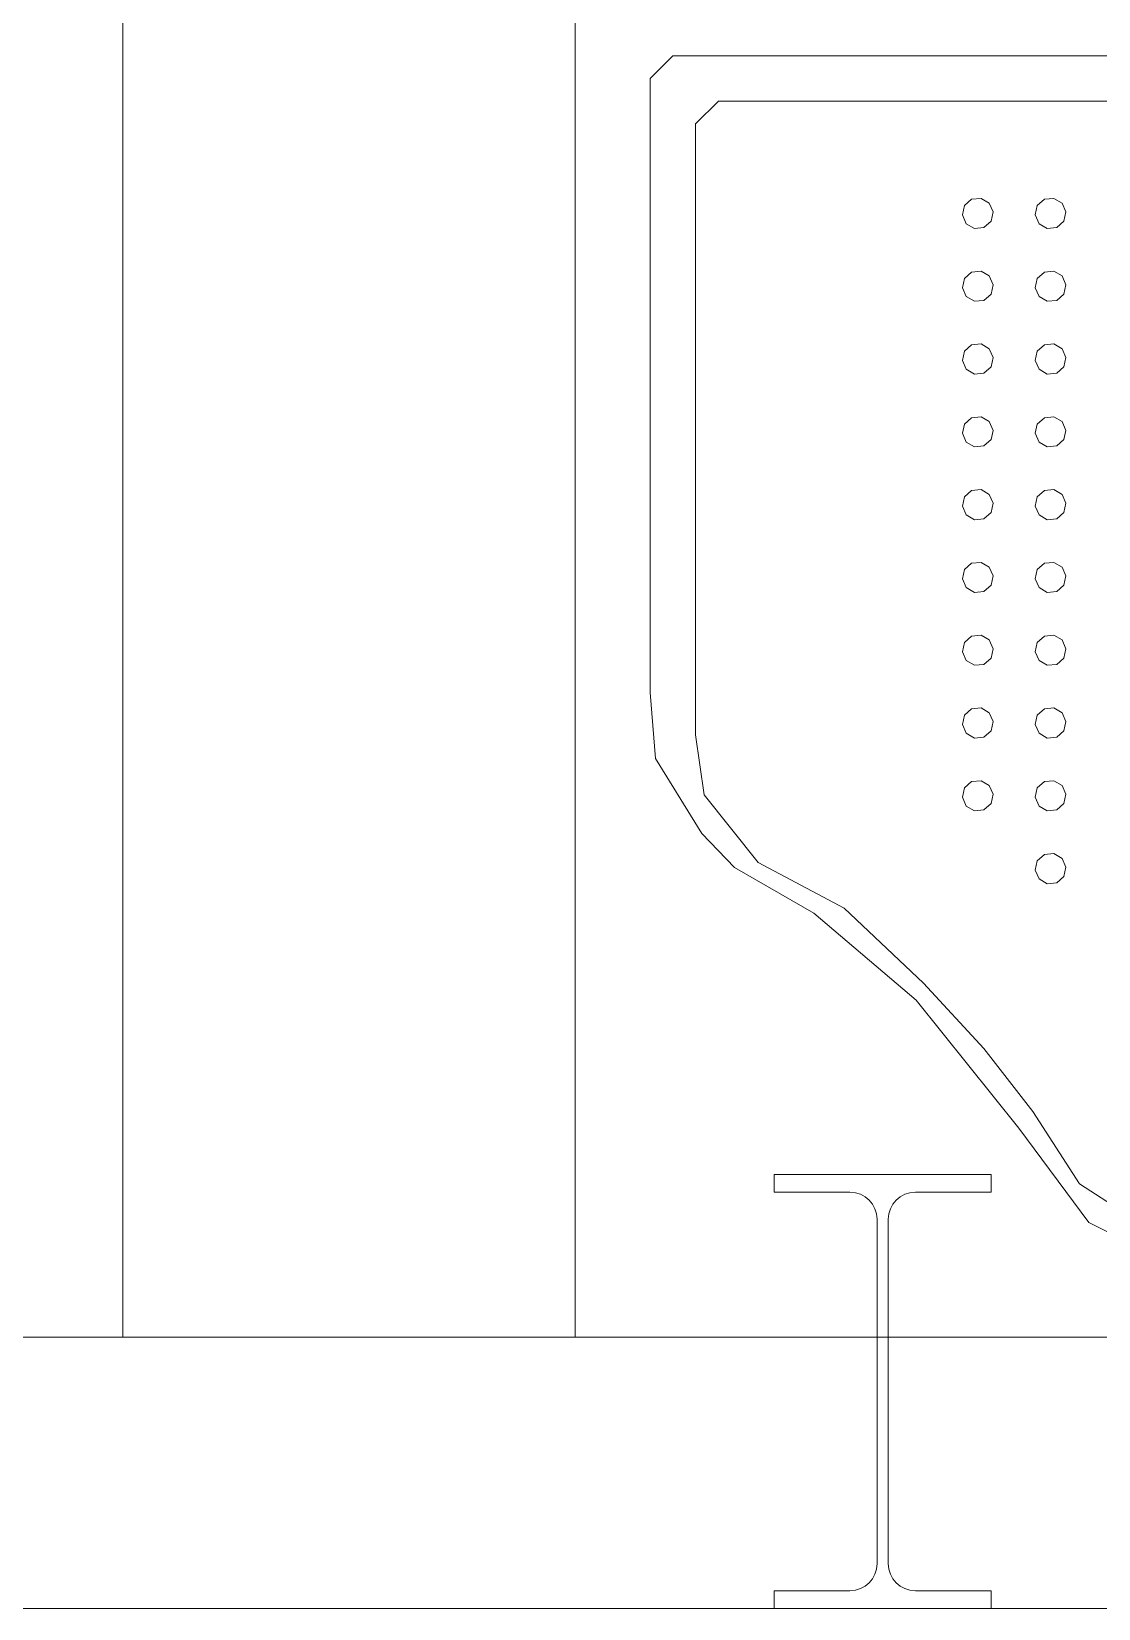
# Model space of a CAD drawing. Header units: millimetres. Extents: x -32 to 1412, y -324 to 2887.
# Drawn here: x 1036.291 to 1036.881, y 2053.059 to 2053.931 of the extents above; entities that cross this region are included whole.
import ezdxf

# ---------------------------------------------------------------- set-up
doc = ezdxf.new("R2010")
doc.units = ezdxf.units.MM
doc.header["$LTSCALE"] = 0.5
doc.layers.add('arquitetura', color=252, linetype='CONTINUOUS', lineweight=5)

msp = doc.modelspace()

# ---------------------------------------------------------------- linework, layer by layer
at = {"layer": 'arquitetura', "color": 252}
for p, q in [((1036.34123, 2053.20913), (1036.34123, 2055.05913)), ((1036.59123, 2053.20913), (1036.59123, 2053.95913)), ((1036.6327, 2053.90509), (1036.64527, 2053.91767)), ((1036.64527, 2053.91767), (1037.13581, 2053.91767)), ((1036.6327, 2053.56556), (1036.6327, 2053.90509)), ((1036.65785, 2053.87994), (1036.67043, 2053.89251)), ((1036.67043, 2053.89251), (1037.13581, 2053.89251)), ((1036.65785, 2053.54225), (1036.65785, 2053.87994)), ((1036.80646, 2053.83479), (1036.81041, 2053.83829)), ((1036.81041, 2053.83829), (1036.81566, 2053.8388)), ((1036.81566, 2053.8388), (1036.8202, 2053.83613)), ((1036.84671, 2053.83479), (1036.85065, 2053.83829)), ((1036.85065, 2053.83829), (1036.85591, 2053.8388)), ((1036.85591, 2053.8388), (1036.86045, 2053.83613)), ((1036.80532, 2053.82964), (1036.80646, 2053.83479)), ((1036.80743, 2053.8248), (1036.80532, 2053.82964)), ((1036.8202, 2053.83613), (1036.82231, 2053.83129)), ((1036.82231, 2053.83129), (1036.82118, 2053.82614)), ((1036.84557, 2053.82964), (1036.84671, 2053.83479)), ((1036.84768, 2053.8248), (1036.84557, 2053.82964)), ((1036.86045, 2053.83613), (1036.86256, 2053.83129)), ((1036.86256, 2053.83129), (1036.86143, 2053.82614)), ((1036.81198, 2053.82213), (1036.80743, 2053.8248)), ((1036.81723, 2053.82264), (1036.81198, 2053.82213)), ((1036.82118, 2053.82614), (1036.81723, 2053.82264)), ((1036.85223, 2053.82213), (1036.84768, 2053.8248)), ((1036.85748, 2053.82264), (1036.85223, 2053.82213)), ((1036.86143, 2053.82614), (1036.85748, 2053.82264)), ((1036.80532, 2053.78939), (1036.80646, 2053.79454)), ((1036.80646, 2053.79454), (1036.81041, 2053.79804)), ((1036.81041, 2053.79804), (1036.81566, 2053.79855)), ((1036.81566, 2053.79855), (1036.8202, 2053.79588)), ((1036.8202, 2053.79588), (1036.82231, 2053.79104)), ((1036.84557, 2053.78939), (1036.84671, 2053.79454)), ((1036.84671, 2053.79454), (1036.85065, 2053.79804)), ((1036.85065, 2053.79804), (1036.85591, 2053.79855)), ((1036.85591, 2053.79855), (1036.86045, 2053.79588)), ((1036.86045, 2053.79588), (1036.86256, 2053.79104)), ((1036.80743, 2053.78455), (1036.80532, 2053.78939)), ((1036.82118, 2053.78589), (1036.81723, 2053.78239)), ((1036.82231, 2053.79104), (1036.82118, 2053.78589)), ((1036.84768, 2053.78455), (1036.84557, 2053.78939)), ((1036.86143, 2053.78589), (1036.85748, 2053.78239)), ((1036.86256, 2053.79104), (1036.86143, 2053.78589)), ((1036.81198, 2053.78188), (1036.80743, 2053.78455)), ((1036.81723, 2053.78239), (1036.81198, 2053.78188)), ((1036.85223, 2053.78188), (1036.84768, 2053.78455)), ((1036.85748, 2053.78239), (1036.85223, 2053.78188)), ((1036.80532, 2053.74914), (1036.80646, 2053.75429)), ((1036.80646, 2053.75429), (1036.81041, 2053.75779)), ((1036.81041, 2053.75779), (1036.81566, 2053.7583)), ((1036.81566, 2053.7583), (1036.8202, 2053.75563)), ((1036.8202, 2053.75563), (1036.82231, 2053.75079)), ((1036.82231, 2053.75079), (1036.82118, 2053.74564)), ((1036.84557, 2053.74914), (1036.84671, 2053.75429)), ((1036.84671, 2053.75429), (1036.85065, 2053.75779)), ((1036.85065, 2053.75779), (1036.85591, 2053.7583)), ((1036.85591, 2053.7583), (1036.86045, 2053.75563)), ((1036.86045, 2053.75563), (1036.86256, 2053.75079)), ((1036.86256, 2053.75079), (1036.86143, 2053.74564)), ((1036.80743, 2053.7443), (1036.80532, 2053.74914)), ((1036.81198, 2053.74163), (1036.80743, 2053.7443)), ((1036.81723, 2053.74214), (1036.81198, 2053.74163)), ((1036.82118, 2053.74564), (1036.81723, 2053.74214)), ((1036.84768, 2053.7443), (1036.84557, 2053.74914)), ((1036.85223, 2053.74163), (1036.84768, 2053.7443)), ((1036.85748, 2053.74214), (1036.85223, 2053.74163)), ((1036.86143, 2053.74564), (1036.85748, 2053.74214)), ((1036.80646, 2053.71404), (1036.81041, 2053.71754)), ((1036.81041, 2053.71754), (1036.81566, 2053.71805)), ((1036.81566, 2053.71805), (1036.8202, 2053.71538)), ((1036.8202, 2053.71538), (1036.82231, 2053.71054)), ((1036.84671, 2053.71404), (1036.85065, 2053.71754)), ((1036.85065, 2053.71754), (1036.85591, 2053.71805)), ((1036.85591, 2053.71805), (1036.86045, 2053.71538)), ((1036.86045, 2053.71538), (1036.86256, 2053.71054)), ((1036.80532, 2053.70889), (1036.80646, 2053.71404)), ((1036.80743, 2053.70405), (1036.80532, 2053.70889)), ((1036.82231, 2053.71054), (1036.82118, 2053.70539)), ((1036.84557, 2053.70889), (1036.84671, 2053.71404)), ((1036.84768, 2053.70405), (1036.84557, 2053.70889)), ((1036.86256, 2053.71054), (1036.86143, 2053.70539)), ((1036.81198, 2053.70138), (1036.80743, 2053.70405)), ((1036.81723, 2053.70189), (1036.81198, 2053.70138)), ((1036.82118, 2053.70539), (1036.81723, 2053.70189)), ((1036.85223, 2053.70138), (1036.84768, 2053.70405)), ((1036.85748, 2053.70189), (1036.85223, 2053.70138)), ((1036.86143, 2053.70539), (1036.85748, 2053.70189)), ((1036.80532, 2053.66864), (1036.80646, 2053.67379)), ((1036.80646, 2053.67379), (1036.81041, 2053.67729)), ((1036.81041, 2053.67729), (1036.81566, 2053.6778)), ((1036.81566, 2053.6778), (1036.8202, 2053.67513)), ((1036.8202, 2053.67513), (1036.82231, 2053.67029)), ((1036.84557, 2053.66864), (1036.84671, 2053.67379)), ((1036.84671, 2053.67379), (1036.85065, 2053.67729)), ((1036.85065, 2053.67729), (1036.85591, 2053.6778)), ((1036.85591, 2053.6778), (1036.86045, 2053.67513)), ((1036.86045, 2053.67513), (1036.86256, 2053.67029)), ((1036.80743, 2053.6638), (1036.80532, 2053.66864)), ((1036.81198, 2053.66113), (1036.80743, 2053.6638)), ((1036.82118, 2053.66514), (1036.81723, 2053.66164)), ((1036.82231, 2053.67029), (1036.82118, 2053.66514)), ((1036.84768, 2053.6638), (1036.84557, 2053.66864)), ((1036.85223, 2053.66113), (1036.84768, 2053.6638)), ((1036.86143, 2053.66514), (1036.85748, 2053.66164)), ((1036.86256, 2053.67029), (1036.86143, 2053.66514)), ((1036.81723, 2053.66164), (1036.81198, 2053.66113)), ((1036.85748, 2053.66164), (1036.85223, 2053.66113)), ((1036.80646, 2053.63354), (1036.81041, 2053.63704)), ((1036.81041, 2053.63704), (1036.81566, 2053.63755)), ((1036.81566, 2053.63755), (1036.8202, 2053.63488)), ((1036.84671, 2053.63354), (1036.85065, 2053.63704)), ((1036.85065, 2053.63704), (1036.85591, 2053.63755)), ((1036.85591, 2053.63755), (1036.86045, 2053.63488)), ((1036.80532, 2053.62839), (1036.80646, 2053.63354)), ((1036.80743, 2053.62355), (1036.80532, 2053.62839)), ((1036.8202, 2053.63488), (1036.82231, 2053.63004)), ((1036.82231, 2053.63004), (1036.82118, 2053.62489)), ((1036.84557, 2053.62839), (1036.84671, 2053.63354)), ((1036.84768, 2053.62355), (1036.84557, 2053.62839)), ((1036.86045, 2053.63488), (1036.86256, 2053.63004)), ((1036.86256, 2053.63004), (1036.86143, 2053.62489)), ((1036.81198, 2053.62088), (1036.80743, 2053.62355)), ((1036.81723, 2053.62139), (1036.81198, 2053.62088)), ((1036.82118, 2053.62489), (1036.81723, 2053.62139)), ((1036.85223, 2053.62088), (1036.84768, 2053.62355)), ((1036.85748, 2053.62139), (1036.85223, 2053.62088)), ((1036.86143, 2053.62489), (1036.85748, 2053.62139)), ((1036.80532, 2053.58814), (1036.80646, 2053.59329)), ((1036.80646, 2053.59329), (1036.81041, 2053.59679)), ((1036.81041, 2053.59679), (1036.81566, 2053.5973)), ((1036.81566, 2053.5973), (1036.8202, 2053.59463)), ((1036.8202, 2053.59463), (1036.82231, 2053.58979)), ((1036.84557, 2053.58814), (1036.84671, 2053.59329)), ((1036.84671, 2053.59329), (1036.85065, 2053.59679)), ((1036.85065, 2053.59679), (1036.85591, 2053.5973)), ((1036.85591, 2053.5973), (1036.86045, 2053.59463)), ((1036.86045, 2053.59463), (1036.86256, 2053.58979)), ((1036.80743, 2053.5833), (1036.80532, 2053.58814)), ((1036.82118, 2053.58464), (1036.81723, 2053.58114)), ((1036.82231, 2053.58979), (1036.82118, 2053.58464)), ((1036.84768, 2053.5833), (1036.84557, 2053.58814)), ((1036.86143, 2053.58464), (1036.85748, 2053.58114)), ((1036.86256, 2053.58979), (1036.86143, 2053.58464)), ((1036.81198, 2053.58063), (1036.80743, 2053.5833)), ((1036.81723, 2053.58114), (1036.81198, 2053.58063)), ((1036.85223, 2053.58063), (1036.84768, 2053.5833)), ((1036.85748, 2053.58114), (1036.85223, 2053.58063)), ((1036.6327, 2053.56556), (1036.63564, 2053.52907)), ((1036.80532, 2053.54789), (1036.80646, 2053.55304)), ((1036.80646, 2053.55304), (1036.81041, 2053.55654)), ((1036.81041, 2053.55654), (1036.81566, 2053.55705)), ((1036.81566, 2053.55705), (1036.8202, 2053.55438)), ((1036.8202, 2053.55438), (1036.82231, 2053.54955)), ((1036.84557, 2053.54789), (1036.84671, 2053.55304)), ((1036.84671, 2053.55304), (1036.85065, 2053.55654)), ((1036.85065, 2053.55654), (1036.85591, 2053.55705)), ((1036.85591, 2053.55705), (1036.86045, 2053.55438)), ((1036.86045, 2053.55438), (1036.86256, 2053.54955)), ((1036.65785, 2053.54225), (1036.66266, 2053.50898)), ((1036.80743, 2053.54305), (1036.80532, 2053.54789)), ((1036.81198, 2053.54038), (1036.80743, 2053.54305)), ((1036.82118, 2053.54439), (1036.81723, 2053.54089)), ((1036.82231, 2053.54955), (1036.82118, 2053.54439)), ((1036.84768, 2053.54305), (1036.84557, 2053.54789)), ((1036.85223, 2053.54038), (1036.84768, 2053.54305)), ((1036.86143, 2053.54439), (1036.85748, 2053.54089)), ((1036.86256, 2053.54955), (1036.86143, 2053.54439)), ((1036.81723, 2053.54089), (1036.81198, 2053.54038)), ((1036.85748, 2053.54089), (1036.85223, 2053.54038)), ((1036.63564, 2053.52907), (1036.66138, 2053.48761)), ((1036.80646, 2053.51279), (1036.81041, 2053.51629)), ((1036.81041, 2053.51629), (1036.81566, 2053.5168)), ((1036.81566, 2053.5168), (1036.8202, 2053.51413)), ((1036.84671, 2053.51279), (1036.85065, 2053.51629)), ((1036.85065, 2053.51629), (1036.85591, 2053.5168)), ((1036.85591, 2053.5168), (1036.86045, 2053.51413)), ((1036.66266, 2053.50898), (1036.69237, 2053.47166)), ((1036.80532, 2053.50764), (1036.80646, 2053.51279)), ((1036.80743, 2053.5028), (1036.80532, 2053.50764)), ((1036.8202, 2053.51413), (1036.82231, 2053.5093)), ((1036.82231, 2053.5093), (1036.82118, 2053.50414)), ((1036.84557, 2053.50764), (1036.84671, 2053.51279)), ((1036.84768, 2053.5028), (1036.84557, 2053.50764)), ((1036.86045, 2053.51413), (1036.86256, 2053.5093)), ((1036.86256, 2053.5093), (1036.86143, 2053.50414)), ((1036.81198, 2053.50013), (1036.80743, 2053.5028)), ((1036.81723, 2053.50064), (1036.81198, 2053.50013)), ((1036.82118, 2053.50414), (1036.81723, 2053.50064)), ((1036.85223, 2053.50013), (1036.84768, 2053.5028)), ((1036.85748, 2053.50064), (1036.85223, 2053.50013)), ((1036.86143, 2053.50414), (1036.85748, 2053.50064)), ((1036.66138, 2053.48761), (1036.67944, 2053.4689)), ((1036.69237, 2053.47166), (1036.74001, 2053.44625)), ((1036.84557, 2053.46739), (1036.84671, 2053.47254)), ((1036.84671, 2053.47254), (1036.85065, 2053.47604)), ((1036.85065, 2053.47604), (1036.85591, 2053.47655)), ((1036.85591, 2053.47655), (1036.86045, 2053.47388)), ((1036.86045, 2053.47388), (1036.86256, 2053.46905)), ((1036.67944, 2053.4689), (1036.72323, 2053.44359)), ((1036.84768, 2053.46255), (1036.84557, 2053.46739)), ((1036.85223, 2053.45988), (1036.84768, 2053.46255)), ((1036.86143, 2053.46389), (1036.85748, 2053.46039)), ((1036.86256, 2053.46905), (1036.86143, 2053.46389)), ((1036.85748, 2053.46039), (1036.85223, 2053.45988)), ((1036.74001, 2053.44625), (1036.78381, 2053.40479)), ((1036.72323, 2053.44359), (1036.77984, 2053.39543)), ((1036.78381, 2053.40479), (1036.81723, 2053.36874)), ((1036.77984, 2053.39543), (1036.83656, 2053.32462)), ((1036.81723, 2053.36874), (1036.84425, 2053.33398)), ((1036.84425, 2053.33398), (1036.87011, 2053.29389)), ((1036.83656, 2053.32462), (1036.87524, 2053.27252)), ((1036.82123, 2053.29913), (1036.70123, 2053.29913)), ((1036.70123, 2053.28933), (1036.70123, 2053.29913)), ((1036.82123, 2053.28933), (1036.82123, 2053.29913)), ((1036.74313, 2053.28933), (1036.70123, 2053.28933)), ((1036.82123, 2053.28933), (1036.77933, 2053.28933)), ((1036.87011, 2053.29389), (1036.89713, 2053.27646)), ((1036.75813, 2053.08393), (1036.75813, 2053.27433)), ((1036.76433, 2053.08393), (1036.76433, 2053.27433)), ((1036.87524, 2053.27252), (1036.91263, 2053.25381)), ((1037.34123, 2053.20913), (1034.99123, 2053.20913)), ((1037.34123, 2053.20913), (1036.59123, 2053.20913)), ((1036.74313, 2053.06893), (1036.70123, 2053.06893)), ((1036.70123, 2053.05913), (1036.70123, 2053.06893)), ((1036.82123, 2053.06893), (1036.77933, 2053.06893)), ((1036.82123, 2053.05913), (1036.82123, 2053.06893)), ((1017.83123, 2053.05913), (1037.49123, 2053.05913)), ((1036.82123, 2053.05913), (1036.70123, 2053.05913))]:
    msp.add_line(p, q, dxfattribs=at)
for centre, start, end in [((1036.74313, 2053.27433), 0, 90), ((1036.77933, 2053.27433), 90, 180), ((1036.74313, 2053.08393), 270, 0), ((1036.77933, 2053.08393), 180, 270)]:
    msp.add_arc(centre, 0.015, start, end, dxfattribs=at)

doc.saveas('drawing.dxf')
